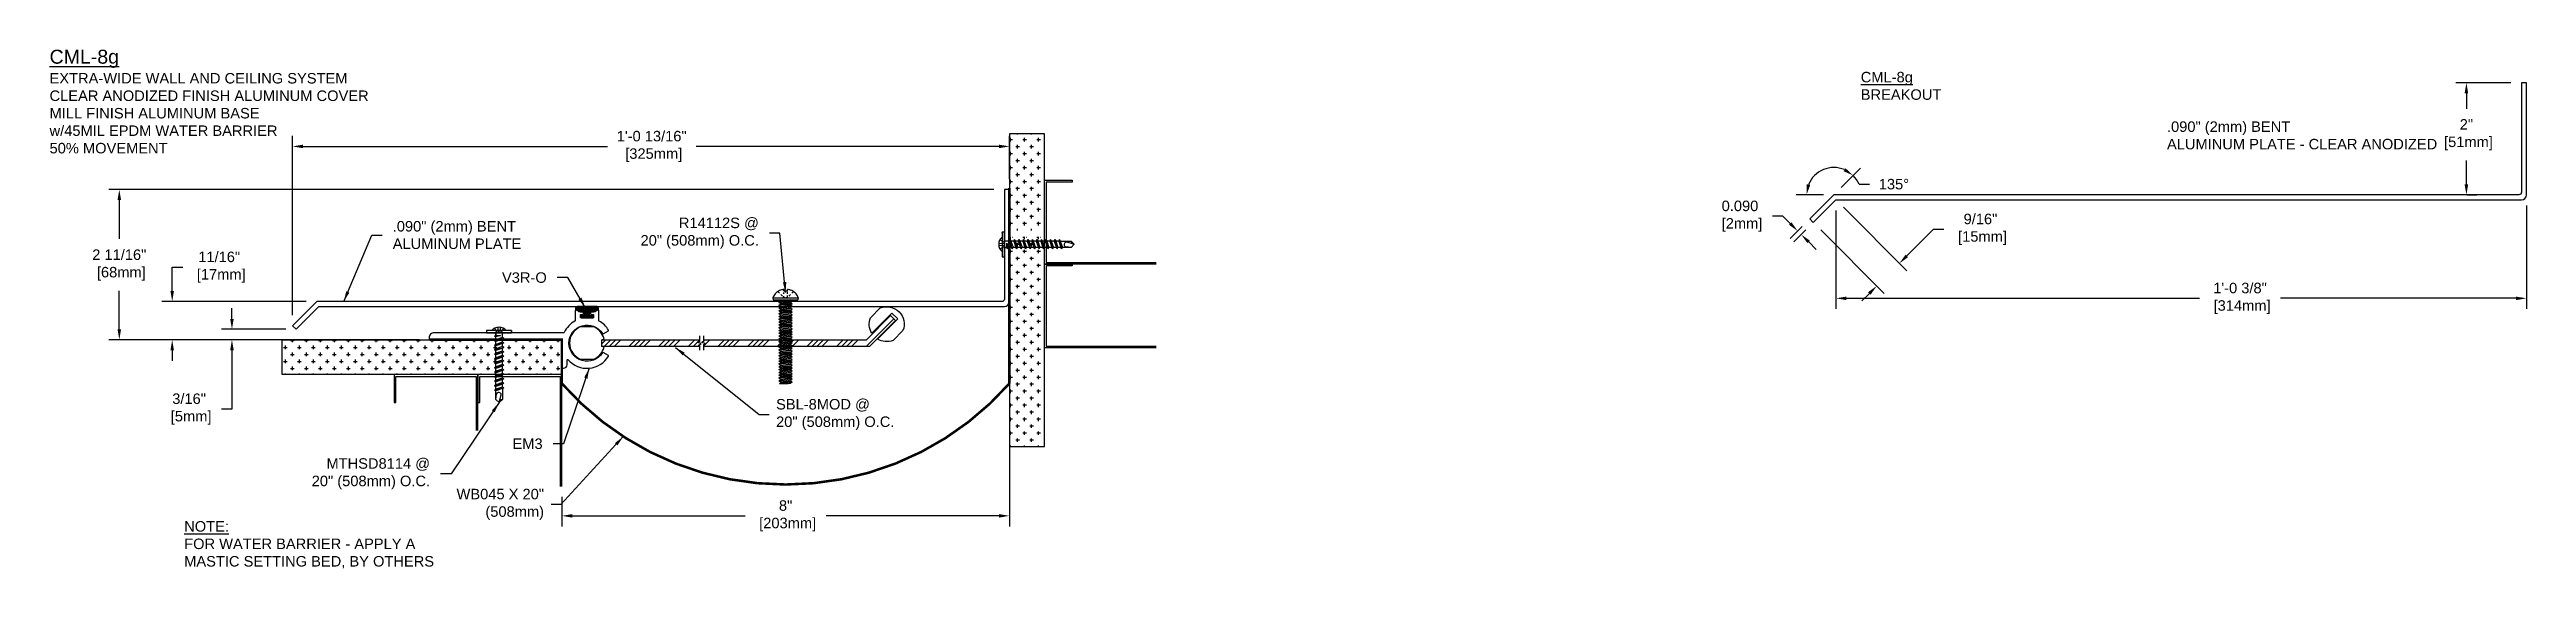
# Model space of a CAD drawing. Header units: inches. Extents: x 6.3 to 50.6, y 48.7 to 58.
import ezdxf

# ---------------------------------------------------------------- set-up
doc = ezdxf.new("R2010")
doc.units = ezdxf.units.IN
doc.header["$MEASUREMENT"] = 0
doc.linetypes.add('HIDDEN2', pattern=[0.1875, 0.125, -0.0625])
for name, color, linetype in [('Anchors', 4, 'Continuous'), ('Conditions', 1, 'Continuous'), ('Dimensions', 3, 'Continuous'), ('Fillers', 2, 'Continuous'), ('Metals', 7, 'Continuous'), ('TEXT', 2, 'Continuous')]:
    doc.layers.add(name, color=color, linetype=linetype)
doc.styles.add('ARIAL', font='arial.ttf')
doc.dimstyles.new('Arial', dxfattribs={"dimtxt": 0.1875, "dimasz": 0.1875, "dimexe": 0.1875, "dimexo": 0.1875, "dimgap": 0.1875, "dimtad": 0, "dimtih": 1, "dimtoh": 1, "dimdec": 4, "dimzin": 3, "dimdsep": 46, "dimlunit": 4, "dimtxsty": 'ARIAL', "dimcen": 0.1875, "dimadec": 0, "dimazin": 0, "dimtfac": 1, "dimtdec": 4, "dimtofl": 0, "dimtmove": 0, "dimatfit": 3, "dimfxl": 0, "dimfrac": 2, "dimtolj": 1, "dimtzin": 0, "dimarcsym": 0})

# ---------------------------------------------------------------- blocks, each defined once
blk = doc.blocks.new('V3RforCM')
h = blk.add_hatch(color=256)
h.paths.add_polyline_path([(0.141, -0.163), (0.205, -0.163, 0.8111), (0.189, -0.1), (-0.156, -0.1, 0.8111), (-0.172, -0.163), (-0.109, -0.163), (-0.109, -0.194), (-0.03, -0.194), (-0.03, -0.241), (-0.036, -0.267), (-0.091, -0.267), (-0.091, -0.302), (0.124, -0.302), (0.124, -0.267), (0.069, -0.267), (0.063, -0.241), (0.063, -0.194), (0.141, -0.194)])
edge = h.paths.add_edge_path(flags=16)
edge.add_spline(control_points=[(-0.139, -0.141), (-0.14, -0.141), (-0.185, -0.12), (-0.087, -0.129), (0.017, -0.14)], knot_values=[0.028497, 0.028497, 0.028497, 0.028497, 0.032831, 0.201023, 0.201023, 0.201023, 0.201023], degree=3, periodic=0)
edge.add_spline(control_points=[(0.017, -0.14), (0.12, -0.129), (0.218, -0.12), (0.173, -0.141), (0.172, -0.141)], knot_values=[0.028497, 0.028497, 0.028497, 0.028497, 0.196688, 0.201023, 0.201023, 0.201023, 0.201023], degree=3, periodic=0)
edge.add_line((0.172, -0.141), (-0.139, -0.141))
blk.add_lwpolyline([(0.141, -0.194), (0.141, -0.163), (0.205, -0.163, 0.8111), (0.189, -0.1), (-0.156, -0.1, 0.8111), (-0.172, -0.163), (-0.109, -0.163), (-0.109, -0.194), (-0.03, -0.194), (-0.03, -0.241), (-0.036, -0.267), (-0.091, -0.267), (-0.091, -0.302), (0.124, -0.302), (0.124, -0.267), (0.069, -0.267), (0.063, -0.241), (0.063, -0.194)], format="xyb", close=True)
blk.add_lwpolyline([(0.172, -0.141), (-0.139, -0.141)])
for points in [[(-0.139, -0.141), (-0.14, -0.141), (-0.185, -0.12), (-0.087, -0.129), (0.017, -0.14)], [(0.172, -0.141), (0.173, -0.141), (0.218, -0.12), (0.12, -0.129), (0.017, -0.14)]]:
    blk.add_open_spline(points, degree=3, knots=[0.028497, 0.028497, 0.028497, 0.028497, 0.0328313, 0.2010226, 0.2010226, 0.2010226, 0.2010226])
blk = doc.blocks.new('em3')
blk.add_lwpolyline([(-22.235, -3.441), (-22.235, -3.399, 0.414214), (-22.245, -3.389), (-22.28, -3.389, -0.414214), (-22.29, -3.379), (-22.29, -3.352, -0.414214), (-22.28, -3.342), (-22.207, -3.342, 0.414214), (-22.197, -3.332), (-22.197, -3.321, -0.414214), (-22.187, -3.311), (-22.151, -3.311, -0.414214), (-22.141, -3.321), (-22.141, -3.498, 0.273807), (-22.136, -3.507, -0.158832), (-21.945, -3.71, 0.29076), (-21.936, -3.716), (-19.621, -3.716, -0.414214), (-19.527, -3.81), (-19.527, -3.831, -0.414214), (-19.537, -3.841), (-21.892, -3.841, 0.414214), (-21.902, -3.851), (-21.902, -4.341, -0.414214), (-21.912, -4.351), (-21.933, -4.351, -0.414214), (-21.996, -4.289), (-21.996, -4.204, 0.692603), (-22.013, -4.198, -0.506912), (-22.737, -4.135, -0.420887), (-22.733, -4.121), (-22.642, -4.069, -0.405496), (-22.629, -4.072, 3.520953), (-22.629, -3.731, -0.405496), (-22.642, -3.734), (-22.733, -3.681, -0.420887), (-22.737, -3.668, -0.131423), (-22.569, -3.507, 0.273807), (-22.563, -3.498), (-22.563, -3.321, -0.414214), (-22.553, -3.311), (-22.517, -3.311, -0.414214), (-22.507, -3.321), (-22.507, -3.332, 0.414214), (-22.497, -3.342), (-22.425, -3.342, -0.414214), (-22.415, -3.352), (-22.415, -3.379, -0.414214), (-22.425, -3.389), (-22.46, -3.389, 0.414214), (-22.47, -3.399), (-22.47, -3.441, 0.414214), (-22.46, -3.451), (-22.245, -3.451, 0.414214)], format="xyb", close=True)
blk = doc.blocks.new('R14112S')
for p, q in [((-0.226, 0.031), (0.226, 0.031)), ((-0.226, 0.031), (-0.22, 0)), ((-0.22, 0), (0.22, 0)), ((-0.109, 0.116), (-0.133, 0.141)), ((-0.057, 0.062), (-0.086, 0.092)), ((-0.085, 0), (-0.085, -0.03)), ((-0.034, 0.038), (-0.042, 0.046)), ((-0.034, 0.161), (-0.034, 0.182)), ((-0.034, 0.161), (0.034, 0.161)), ((-0.034, 0.103), (-0.034, 0.131)), ((-0.034, 0.038), (-0.034, 0.065)), ((-0.034, 0.038), (-0.01, 0.038)), ((0.01, 0.038), (0.034, 0.038)), ((0.034, 0.161), (0.034, 0.182)), ((0.034, 0.106), (0.034, 0.142)), ((0.034, 0.038), (0.034, 0.073)), ((0.034, 0.038), (0.042, 0.046)), ((0.057, 0.062), (0.086, 0.092)), ((0.085, 0), (0.085, -0.005)), ((0.109, 0.116), (0.133, 0.141)), ((0.226, 0.031), (0.22, 0)), ((-0.119, -0.05), (0.119, -0.025)), ((-0.119, -0.05), (-0.085, -0.03)), ((-0.119, -0.05), (-0.085, -0.07)), ((-0.119, -0.1), (0.119, -0.075)), ((-0.119, -0.1), (-0.085, -0.08)), ((-0.119, -0.1), (-0.085, -0.12)), ((-0.119, -0.15), (0.119, -0.125)), ((-0.119, -0.15), (-0.085, -0.13)), ((-0.119, -0.15), (-0.085, -0.17)), ((-0.119, -0.2), (0.119, -0.175)), ((-0.119, -0.2), (-0.085, -0.18)), ((-0.119, -0.2), (-0.085, -0.22)), ((-0.119, -0.25), (0.119, -0.225)), ((-0.119, -0.25), (-0.085, -0.23)), ((-0.119, -0.25), (-0.085, -0.27)), ((-0.119, -0.3), (0.119, -0.275)), ((-0.119, -0.3), (-0.085, -0.28)), ((-0.119, -0.3), (-0.085, -0.32)), ((-0.119, -0.35), (0.119, -0.325)), ((-0.119, -0.35), (-0.085, -0.33)), ((-0.119, -0.35), (-0.085, -0.37)), ((-0.119, -0.4), (0.119, -0.375)), ((-0.119, -0.4), (-0.085, -0.38)), ((-0.119, -0.4), (-0.085, -0.42)), ((-0.119, -0.45), (0.119, -0.425)), ((-0.119, -0.45), (-0.085, -0.43)), ((-0.085, -0.03), (0.085, -0.005)), ((-0.085, -0.07), (0.085, -0.045)), ((-0.085, -0.08), (0.085, -0.055)), ((-0.085, -0.07), (-0.085, -0.08)), ((-0.085, -0.12), (0.085, -0.095)), ((-0.085, -0.13), (0.085, -0.105)), ((-0.085, -0.12), (-0.085, -0.13)), ((-0.085, -0.17), (0.085, -0.145)), ((-0.085, -0.18), (0.085, -0.155)), ((-0.085, -0.17), (-0.085, -0.18)), ((-0.085, -0.22), (0.085, -0.195)), ((-0.085, -0.23), (0.085, -0.205)), ((-0.085, -0.22), (-0.085, -0.23)), ((-0.085, -0.27), (0.085, -0.245)), ((-0.085, -0.28), (0.085, -0.255)), ((-0.085, -0.27), (-0.085, -0.28)), ((-0.085, -0.32), (0.085, -0.295)), ((-0.085, -0.33), (0.085, -0.305)), ((-0.085, -0.32), (-0.085, -0.33)), ((-0.085, -0.37), (0.085, -0.345)), ((-0.085, -0.38), (0.085, -0.355)), ((-0.085, -0.37), (-0.085, -0.38)), ((-0.085, -0.42), (0.085, -0.395)), ((-0.085, -0.43), (0.085, -0.405)), ((-0.085, -0.42), (-0.085, -0.43)), ((0.119, -0.025), (0.085, -0.005)), ((0.119, -0.025), (0.085, -0.045)), ((0.085, -0.045), (0.085, -0.055)), ((0.119, -0.075), (0.085, -0.055)), ((0.119, -0.075), (0.085, -0.095)), ((0.085, -0.095), (0.085, -0.105)), ((0.119, -0.125), (0.085, -0.105)), ((0.119, -0.125), (0.085, -0.145)), ((0.085, -0.145), (0.085, -0.155)), ((0.119, -0.175), (0.085, -0.155)), ((0.119, -0.175), (0.085, -0.195)), ((0.085, -0.195), (0.085, -0.205)), ((0.119, -0.225), (0.085, -0.205)), ((0.119, -0.225), (0.085, -0.245)), ((0.085, -0.245), (0.085, -0.255)), ((0.119, -0.275), (0.085, -0.255)), ((0.119, -0.275), (0.085, -0.295)), ((0.085, -0.295), (0.085, -0.305)), ((0.119, -0.325), (0.085, -0.305)), ((0.119, -0.325), (0.085, -0.345)), ((0.085, -0.345), (0.085, -0.355)), ((0.119, -0.375), (0.085, -0.355)), ((0.119, -0.375), (0.085, -0.395)), ((0.085, -0.395), (0.085, -0.405)), ((0.119, -0.425), (0.085, -0.405)), ((0.119, -0.425), (0.085, -0.445)), ((-0.119, -0.45), (-0.085, -0.47)), ((-0.119, -0.5), (0.119, -0.475)), ((-0.119, -0.5), (-0.085, -0.48)), ((-0.119, -0.5), (-0.085, -0.52)), ((-0.119, -0.55), (0.119, -0.525)), ((-0.119, -0.55), (-0.085, -0.53)), ((-0.119, -0.55), (-0.085, -0.57)), ((-0.119, -0.6), (0.119, -0.575)), ((-0.119, -0.6), (-0.085, -0.58)), ((-0.119, -0.6), (-0.085, -0.62)), ((-0.119, -0.65), (0.119, -0.625)), ((-0.119, -0.65), (-0.085, -0.63)), ((-0.119, -0.65), (-0.085, -0.67)), ((-0.119, -0.7), (0.119, -0.675)), ((-0.119, -0.7), (-0.085, -0.68)), ((-0.119, -0.7), (-0.085, -0.72)), ((-0.119, -0.75), (0.119, -0.725)), ((-0.119, -0.75), (-0.085, -0.73)), ((-0.119, -0.75), (-0.085, -0.77)), ((-0.119, -0.8), (0.119, -0.775)), ((-0.119, -0.8), (-0.085, -0.78)), ((-0.119, -0.8), (-0.085, -0.82)), ((-0.119, -0.85), (0.119, -0.825)), ((-0.119, -0.85), (-0.085, -0.83)), ((-0.119, -0.85), (-0.085, -0.87)), ((-0.119, -0.9), (0.119, -0.875)), ((-0.119, -0.9), (-0.085, -0.88)), ((-0.085, -0.47), (0.085, -0.445)), ((-0.085, -0.48), (0.085, -0.455)), ((-0.085, -0.47), (-0.085, -0.48)), ((-0.085, -0.52), (0.085, -0.495)), ((-0.085, -0.53), (0.085, -0.505)), ((-0.085, -0.52), (-0.085, -0.53)), ((-0.085, -0.57), (0.085, -0.545)), ((-0.085, -0.58), (0.085, -0.555)), ((-0.085, -0.57), (-0.085, -0.58)), ((-0.085, -0.62), (0.085, -0.595)), ((-0.085, -0.63), (0.085, -0.605)), ((-0.085, -0.62), (-0.085, -0.63)), ((-0.085, -0.67), (0.085, -0.645)), ((-0.085, -0.68), (0.085, -0.655)), ((-0.085, -0.67), (-0.085, -0.68)), ((-0.085, -0.72), (0.085, -0.695)), ((-0.085, -0.73), (0.085, -0.705)), ((-0.085, -0.72), (-0.085, -0.73)), ((-0.085, -0.77), (0.085, -0.745)), ((-0.085, -0.78), (0.085, -0.755)), ((-0.085, -0.77), (-0.085, -0.78)), ((-0.085, -0.82), (0.085, -0.795)), ((-0.085, -0.83), (0.085, -0.805)), ((-0.085, -0.82), (-0.085, -0.83)), ((-0.085, -0.87), (0.085, -0.845)), ((-0.085, -0.88), (0.085, -0.855)), ((-0.085, -0.87), (-0.085, -0.88)), ((0.085, -0.445), (0.085, -0.455)), ((0.119, -0.475), (0.085, -0.455)), ((0.119, -0.475), (0.085, -0.495)), ((0.085, -0.495), (0.085, -0.505)), ((0.119, -0.525), (0.085, -0.505)), ((0.119, -0.525), (0.085, -0.545)), ((0.085, -0.545), (0.085, -0.555)), ((0.119, -0.575), (0.085, -0.555)), ((0.119, -0.575), (0.085, -0.595)), ((0.085, -0.595), (0.085, -0.605)), ((0.119, -0.625), (0.085, -0.605)), ((0.119, -0.625), (0.085, -0.645)), ((0.085, -0.645), (0.085, -0.655)), ((0.119, -0.675), (0.085, -0.655)), ((0.119, -0.675), (0.085, -0.695)), ((0.085, -0.695), (0.085, -0.705)), ((0.119, -0.725), (0.085, -0.705)), ((0.119, -0.725), (0.085, -0.745)), ((0.085, -0.745), (0.085, -0.755)), ((0.119, -0.775), (0.085, -0.755)), ((0.119, -0.775), (0.085, -0.795)), ((0.085, -0.795), (0.085, -0.805)), ((0.119, -0.825), (0.085, -0.805)), ((0.119, -0.825), (0.085, -0.845)), ((0.085, -0.845), (0.085, -0.855)), ((0.119, -0.875), (0.085, -0.855)), ((0.119, -0.875), (0.085, -0.895)), ((-0.119, -0.9), (-0.085, -0.92)), ((-0.119, -0.95), (0.119, -0.925)), ((-0.119, -0.95), (-0.085, -0.93)), ((-0.119, -0.95), (-0.085, -0.97)), ((-0.119, -1), (0.119, -0.975)), ((-0.119, -1), (-0.085, -0.98)), ((-0.119, -1), (-0.085, -1.02)), ((-0.119, -1.05), (0.119, -1.025)), ((-0.119, -1.05), (-0.085, -1.03)), ((-0.119, -1.05), (-0.085, -1.07)), ((-0.119, -1.1), (0.119, -1.075)), ((-0.119, -1.1), (-0.085, -1.08)), ((-0.119, -1.1), (-0.085, -1.12)), ((-0.119, -1.15), (0.119, -1.125)), ((-0.119, -1.15), (-0.085, -1.13)), ((-0.119, -1.15), (-0.085, -1.17)), ((-0.119, -1.2), (0.119, -1.175)), ((-0.119, -1.2), (-0.085, -1.18)), ((-0.119, -1.2), (-0.085, -1.22)), ((-0.119, -1.25), (0.119, -1.225)), ((-0.119, -1.25), (-0.085, -1.23)), ((-0.119, -1.25), (-0.085, -1.27)), ((-0.119, -1.3), (0.119, -1.275)), ((-0.119, -1.3), (-0.085, -1.28)), ((-0.119, -1.3), (-0.085, -1.32)), ((-0.119, -1.35), (0.119, -1.325)), ((-0.085, -0.92), (0.085, -0.895)), ((-0.085, -0.93), (0.085, -0.905)), ((-0.085, -0.92), (-0.085, -0.93)), ((-0.085, -0.97), (0.085, -0.945)), ((-0.085, -0.98), (0.085, -0.955)), ((-0.085, -0.97), (-0.085, -0.98)), ((-0.085, -1.02), (0.085, -0.995)), ((-0.085, -1.03), (0.085, -1.005)), ((-0.085, -1.02), (-0.085, -1.03)), ((-0.085, -1.07), (0.085, -1.045)), ((-0.085, -1.08), (0.085, -1.055)), ((-0.085, -1.07), (-0.085, -1.08)), ((-0.085, -1.12), (0.085, -1.095)), ((-0.085, -1.13), (0.085, -1.105)), ((-0.085, -1.12), (-0.085, -1.13)), ((-0.085, -1.17), (0.085, -1.145)), ((-0.085, -1.18), (0.085, -1.155)), ((-0.085, -1.17), (-0.085, -1.18)), ((-0.085, -1.22), (0.085, -1.195)), ((-0.085, -1.23), (0.085, -1.205)), ((-0.085, -1.22), (-0.085, -1.23)), ((-0.085, -1.27), (0.085, -1.245)), ((-0.085, -1.28), (0.085, -1.255)), ((-0.085, -1.27), (-0.085, -1.28)), ((-0.085, -1.32), (0.085, -1.295)), ((-0.085, -1.33), (0.085, -1.305)), ((-0.085, -1.32), (-0.085, -1.33)), ((0.085, -0.895), (0.085, -0.905)), ((0.119, -0.925), (0.085, -0.905)), ((0.119, -0.925), (0.085, -0.945)), ((0.085, -0.945), (0.085, -0.955)), ((0.119, -0.975), (0.085, -0.955)), ((0.119, -0.975), (0.085, -0.995)), ((0.085, -0.995), (0.085, -1.005)), ((0.119, -1.025), (0.085, -1.005)), ((0.119, -1.025), (0.085, -1.045)), ((0.085, -1.045), (0.085, -1.055)), ((0.119, -1.075), (0.085, -1.055)), ((0.119, -1.075), (0.085, -1.095)), ((0.085, -1.095), (0.085, -1.105)), ((0.119, -1.125), (0.085, -1.105)), ((0.119, -1.125), (0.085, -1.145)), ((0.085, -1.145), (0.085, -1.155)), ((0.119, -1.175), (0.085, -1.155)), ((0.119, -1.175), (0.085, -1.195)), ((0.085, -1.195), (0.085, -1.205)), ((0.119, -1.225), (0.085, -1.205)), ((0.119, -1.225), (0.085, -1.245)), ((0.085, -1.245), (0.085, -1.255)), ((0.119, -1.275), (0.085, -1.255)), ((0.119, -1.275), (0.085, -1.295)), ((0.085, -1.295), (0.085, -1.305)), ((0.119, -1.325), (0.085, -1.305)), ((0.119, -1.325), (0.085, -1.345)), ((-0.119, -1.35), (-0.085, -1.33)), ((-0.119, -1.35), (-0.085, -1.37)), ((-0.119, -1.4), (0.119, -1.375)), ((-0.119, -1.4), (-0.085, -1.38)), ((-0.119, -1.4), (-0.085, -1.42)), ((-0.119, -1.45), (0.119, -1.425)), ((-0.119, -1.45), (-0.085, -1.43)), ((-0.119, -1.45), (-0.085, -1.47)), ((-0.11, -1.5), (0.119, -1.475)), ((-0.11, -1.5), (-0.085, -1.48)), ((-0.11, -1.5), (0.048, -1.5)), ((-0.085, -1.37), (0.085, -1.345)), ((-0.085, -1.38), (0.085, -1.355)), ((-0.085, -1.37), (-0.085, -1.38)), ((-0.085, -1.42), (0.085, -1.395)), ((-0.085, -1.43), (0.085, -1.405)), ((-0.085, -1.42), (-0.085, -1.43)), ((-0.085, -1.47), (0.085, -1.445)), ((-0.085, -1.48), (0.085, -1.455)), ((-0.085, -1.47), (-0.085, -1.48)), ((0.048, -1.5), (0.085, -1.495)), ((0.085, -1.345), (0.085, -1.355)), ((0.119, -1.375), (0.085, -1.355)), ((0.119, -1.375), (0.085, -1.395)), ((0.085, -1.395), (0.085, -1.405)), ((0.119, -1.425), (0.085, -1.405)), ((0.119, -1.425), (0.085, -1.445)), ((0.085, -1.445), (0.085, -1.455)), ((0.119, -1.475), (0.085, -1.455)), ((0.119, -1.475), (0.085, -1.495))]:
    blk.add_line(p, q)
for centre, radius, start, end in [((-0.08, 0), 0.149, 152.7282, 167.9922), ((-0.041, -0.02), 0.192, 128.7816, 152.7282), ((-0.016, -0.051), 0.232, 108.4084, 128.7816), ((0, -0.1), 0.284, 96.8718, 108.4084), ((0, -0.1), 0.284, 71.5916, 83.1282), ((0.016, -0.051), 0.232, 51.2184, 71.5916), ((0.041, -0.02), 0.192, 27.2718, 51.2184), ((0.08, 0), 0.149, 12.0078, 27.2718)]:
    blk.add_arc(centre, radius, start, end)
blk = doc.blocks.new('SBL-10MOD')
h = blk.add_hatch()
h.set_pattern_fill('ANSI34', color=256, scale=0.5, style=0)
h.paths.add_polyline_path([(7.141, 7.679), (7.141, 7.559), (8.89, 7.559), (8.89, 7.589), (8.919, 7.608), (8.861, 7.63), (8.89, 7.649), (8.89, 7.679)])
h.paths.add_polyline_path([(11.929, 7.559), (12.392, 8.022), (12.304, 8.111), (11.872, 7.679), (8.96, 7.679), (8.96, 7.649), (8.931, 7.63), (8.989, 7.608), (8.96, 7.589), (8.96, 7.559)])
for p, q in [((11.872, 7.679), (12.304, 8.111)), ((11.929, 7.559), (12.392, 8.022)), ((12.392, 8.022), (12.304, 8.111)), ((8.89, 7.649), (8.861, 7.63)), ((8.919, 7.608), (8.861, 7.63)), ((8.89, 7.749), (8.89, 7.649)), ((8.89, 7.589), (8.919, 7.608)), ((8.89, 7.589), (8.89, 7.489)), ((8.96, 7.649), (8.931, 7.63)), ((8.989, 7.608), (8.931, 7.63)), ((8.96, 7.749), (8.96, 7.649)), ((8.96, 7.679), (11.872, 7.679)), ((8.96, 7.589), (8.989, 7.608)), ((8.96, 7.589), (8.96, 7.489)), ((11.929, 7.559), (8.96, 7.559))]:
    blk.add_line(p, q)
for points in [[(12.327, 8.154), (11.968, 7.795, -0.233897), (11.944, 8.071), (12.121, 8.248, -0.654654), (12.526, 7.843), (12.349, 7.666, -0.233897), (12.073, 7.69), (12.432, 8.049)], [(7.182, 7.694, 0.233897), (7.004, 7.906), (6.754, 7.906, 0.654654), (6.754, 7.333), (7.004, 7.333, 0.233897), (7.182, 7.545), (7.141, 7.559), (7.141, 7.679)]]:
    blk.add_lwpolyline(points, format="xyb", close=True)
for points in [[(7.141, 7.679), (8.89, 7.679)], [(8.89, 7.559), (7.141, 7.559)]]:
    blk.add_lwpolyline(points)
blk = doc.blocks.new('*D10')
at = {"layer": 'Defpoints', "color": 0}
for p in [(23.449, 52.51), (15.449, 50.204), (23.449, 49.679)]:
    blk.add_point(p, dxfattribs=at)
at = {"layer": 'Dimensions', "color": 0, "lineweight": -2}
for p, q in [((23.449, 52.323), (23.449, 49.491)), ((15.449, 50.017), (15.449, 49.491)), ((15.636, 49.679), (18.724, 49.679)), ((23.261, 49.679), (20.174, 49.679))]:
    blk.add_line(p, q, dxfattribs=at)
at = {"layer": 'Dimensions', "color": 0}
for points in [[(15.636, 49.71), (15.636, 49.647), (15.449, 49.679)], [(23.261, 49.71), (23.261, 49.647), (23.449, 49.679)]]:
    blk.add_solid(points, dxfattribs=at)
at = {"layer": 'Dimensions', "color": 0, "insert": (19.449, 49.679), "char_height": 0.1875, "attachment_point": 5, "style": 'ARIAL'}
blk.add_mtext('\\A1;8"\\P [203mm]', dxfattribs=at)
blk = doc.blocks.new('*D11')
at = {"layer": 'Defpoints', "color": 0}
for p in [(23.449, 56.287), (23.449, 55.512), (10.636, 53.079)]:
    blk.add_point(p, dxfattribs=at)
at = {"layer": 'Dimensions', "color": 0, "lineweight": -2}
for p, q in [((10.636, 53.267), (10.636, 56.475)), ((10.823, 56.287), (16.263, 56.287)), ((23.261, 56.287), (17.847, 56.287)), ((23.449, 55.7), (23.449, 56.475))]:
    blk.add_line(p, q, dxfattribs=at)
at = {"layer": 'Dimensions', "color": 0}
for points in [[(10.823, 56.319), (10.823, 56.256), (10.636, 56.287)], [(23.261, 56.319), (23.261, 56.256), (23.449, 56.287)]]:
    blk.add_solid(points, dxfattribs=at)
at = {"layer": 'Dimensions', "color": 0, "insert": (17.055, 56.287), "char_height": 0.1875, "attachment_point": 5, "style": 'ARIAL'}
blk.add_mtext('\\A1;1\'-0 13/16"\\P [325mm]', dxfattribs=at)
blk = doc.blocks.new('*D12')
at = {"layer": 'Defpoints', "color": 0}
for p in [(9.551, 52.829), (10.7, 53.016), (13.084, 52.829)]:
    blk.add_point(p, dxfattribs=at)
at = {"layer": 'Dimensions', "color": 0, "lineweight": -2}
for p, q in [((9.551, 53.203), (9.551, 53.391)), ((10.512, 53.016), (9.364, 53.016)), ((12.896, 52.829), (9.364, 52.829)), ((9.551, 52.642), (9.551, 51.59)), ((9.551, 51.59), (9.364, 51.59))]:
    blk.add_line(p, q, dxfattribs=at)
at = {"layer": 'Dimensions', "color": 0}
for points in [[(9.52, 53.203), (9.583, 53.203), (9.551, 53.016)], [(9.52, 52.642), (9.583, 52.642), (9.551, 52.829)]]:
    blk.add_solid(points, dxfattribs=at)
at = {"layer": 'Dimensions', "color": 0, "insert": (8.785, 51.59), "char_height": 0.1875, "attachment_point": 5, "style": 'ARIAL'}
blk.add_mtext('\\A1;3/16"\\P [5mm]', dxfattribs=at)
blk = doc.blocks.new('*D13')
at = {"layer": 'Defpoints', "color": 0}
for p in [(8.483, 53.511), (11.068, 53.511), (13.084, 52.829)]:
    blk.add_point(p, dxfattribs=at)
at = {"layer": 'Dimensions', "color": 0, "lineweight": -2}
for p, q in [((8.483, 53.698), (8.483, 54.127)), ((8.483, 54.127), (8.671, 54.127)), ((10.88, 53.511), (8.296, 53.511)), ((12.896, 52.829), (8.296, 52.829)), ((8.483, 52.642), (8.483, 52.454))]:
    blk.add_line(p, q, dxfattribs=at)
at = {"layer": 'Dimensions', "color": 0}
for points in [[(8.452, 53.698), (8.514, 53.698), (8.483, 53.511)], [(8.452, 52.642), (8.514, 52.642), (8.483, 52.829)]]:
    blk.add_solid(points, dxfattribs=at)
at = {"layer": 'Dimensions', "color": 0, "insert": (9.323, 54.127), "char_height": 0.1875, "attachment_point": 5, "style": 'ARIAL'}
blk.add_mtext('\\A1;11/16"\\P [17mm]', dxfattribs=at)
blk = doc.blocks.new('*D14')
at = {"layer": 'Defpoints', "color": 0}
for p in [(23.359, 55.515), (7.537, 52.829), (10.449, 52.829)]:
    blk.add_point(p, dxfattribs=at)
at = {"layer": 'Dimensions', "color": 0, "lineweight": -2}
for p, q in [((23.171, 55.515), (7.35, 55.515)), ((7.537, 55.327), (7.537, 54.632)), ((7.537, 53.017), (7.537, 53.701)), ((10.261, 52.829), (7.35, 52.829))]:
    blk.add_line(p, q, dxfattribs=at)
at = {"layer": 'Dimensions', "color": 0}
for points in [[(7.506, 55.327), (7.569, 55.327), (7.537, 55.515)], [(7.506, 53.017), (7.569, 53.017), (7.537, 52.829)]]:
    blk.add_solid(points, dxfattribs=at)
at = {"layer": 'Dimensions', "color": 0, "insert": (7.537, 54.166), "char_height": 0.1875, "attachment_point": 5, "style": 'ARIAL'}
blk.add_mtext('\\A1;2 11/16"\\P [68mm]', dxfattribs=at)
blk = doc.blocks.new('MTHSD8114')
for p, q in [((0.224, 0.038), (-0.224, 0.038)), ((-0.224, 0.038), (-0.224, 0)), ((-0.224, 0), (0.224, 0)), ((-0.056, 0), (0.056, 0)), ((0.06, -0.087), (0.06, 0)), ((0.224, 0.038), (0.224, 0)), ((-0.081, -0.061), (-0.024, -0.047)), ((-0.081, -0.061), (-0.056, -0.047)), ((-0.081, -0.061), (-0.056, -0.074)), ((-0.081, -0.141), (0.085, -0.101)), ((-0.081, -0.141), (-0.056, -0.127)), ((-0.081, -0.141), (-0.056, -0.155)), ((-0.081, -0.221), (0.085, -0.181)), ((-0.081, -0.221), (-0.056, -0.208)), ((-0.081, -0.221), (-0.056, -0.235)), ((-0.081, -0.302), (0.085, -0.262)), ((-0.081, -0.302), (-0.056, -0.288)), ((-0.081, -0.302), (-0.056, -0.316)), ((-0.081, -0.382), (0.085, -0.342)), ((-0.081, -0.382), (-0.056, -0.368)), ((-0.081, -0.382), (-0.056, -0.396)), ((-0.081, -0.463), (0.085, -0.422)), ((-0.056, -0.047), (-0.056, 0)), ((-0.056, 0), (-0.056, -0.047)), ((0.024, -0.047), (-0.056, -0.074)), ((-0.056, -0.047), (0.024, -0.047)), ((-0.056, -0.127), (-0.056, -0.074)), ((0.06, -0.087), (-0.056, -0.127)), ((0.06, -0.115), (-0.056, -0.155)), ((-0.056, -0.208), (-0.056, -0.155)), ((0.06, -0.167), (-0.056, -0.208)), ((0.06, -0.195), (-0.056, -0.235)), ((-0.056, -0.288), (-0.056, -0.235)), ((0.06, -0.248), (-0.056, -0.288)), ((0.06, -0.276), (-0.056, -0.316)), ((-0.056, -0.368), (-0.056, -0.316)), ((0.06, -0.328), (-0.056, -0.368)), ((0.06, -0.356), (-0.056, -0.396)), ((-0.056, -0.449), (-0.056, -0.396)), ((0.06, -0.409), (-0.056, -0.449)), ((0.06, -0.436), (-0.056, -0.477)), ((0.085, -0.101), (0.06, -0.087)), ((0.085, -0.101), (0.06, -0.115)), ((0.06, -0.167), (0.06, -0.115)), ((0.085, -0.181), (0.06, -0.167)), ((0.085, -0.181), (0.06, -0.195)), ((0.06, -0.248), (0.06, -0.195)), ((0.085, -0.262), (0.06, -0.248)), ((0.085, -0.262), (0.06, -0.276)), ((0.06, -0.328), (0.06, -0.276)), ((0.085, -0.342), (0.06, -0.328)), ((0.085, -0.342), (0.06, -0.356)), ((0.06, -0.409), (0.06, -0.356)), ((0.085, -0.422), (0.06, -0.409)), ((0.085, -0.422), (0.06, -0.436)), ((0.06, -0.489), (0.06, -0.436)), ((-0.081, -0.463), (-0.056, -0.449)), ((-0.081, -0.463), (-0.056, -0.477)), ((-0.081, -0.543), (0.085, -0.503)), ((-0.081, -0.543), (-0.056, -0.529)), ((-0.081, -0.543), (-0.056, -0.557)), ((-0.081, -0.624), (0.085, -0.583)), ((-0.081, -0.624), (-0.056, -0.61)), ((-0.081, -0.624), (-0.056, -0.637)), ((-0.081, -0.704), (0.085, -0.664)), ((-0.081, -0.704), (-0.056, -0.69)), ((-0.081, -0.704), (-0.056, -0.718)), ((-0.081, -0.784), (0.085, -0.744)), ((-0.081, -0.784), (-0.056, -0.771)), ((-0.081, -0.784), (-0.056, -0.798)), ((-0.081, -0.865), (0.085, -0.825)), ((-0.081, -0.865), (-0.056, -0.851)), ((-0.081, -0.865), (-0.056, -0.879)), ((-0.056, -0.529), (-0.056, -0.477)), ((0.06, -0.489), (-0.056, -0.529)), ((0.06, -0.517), (-0.056, -0.557)), ((-0.056, -0.61), (-0.056, -0.557)), ((0.06, -0.569), (-0.056, -0.61)), ((0.06, -0.597), (-0.056, -0.637)), ((-0.056, -0.69), (-0.056, -0.637)), ((0.06, -0.65), (-0.056, -0.69)), ((0.06, -0.678), (-0.056, -0.718)), ((-0.056, -0.771), (-0.056, -0.718)), ((0.06, -0.73), (-0.056, -0.771)), ((0.06, -0.758), (-0.056, -0.798)), ((-0.056, -0.851), (-0.056, -0.798)), ((0.06, -0.811), (-0.056, -0.851)), ((0.06, -0.839), (-0.056, -0.879)), ((-0.056, -0.931), (-0.056, -0.879)), ((0.085, -0.503), (0.06, -0.489)), ((0.085, -0.503), (0.06, -0.517)), ((0.06, -0.569), (0.06, -0.517)), ((0.085, -0.583), (0.06, -0.569)), ((0.085, -0.583), (0.06, -0.597)), ((0.06, -0.65), (0.06, -0.597)), ((0.085, -0.664), (0.06, -0.65)), ((0.085, -0.664), (0.06, -0.678)), ((0.06, -0.73), (0.06, -0.678)), ((0.085, -0.744), (0.06, -0.73)), ((0.085, -0.744), (0.06, -0.758)), ((0.06, -0.811), (0.06, -0.758)), ((0.085, -0.825), (0.06, -0.811)), ((0.085, -0.825), (0.06, -0.839)), ((0.06, -0.891), (0.06, -0.839)), ((-0.081, -0.945), (0.085, -0.905)), ((-0.081, -0.945), (-0.056, -0.931)), ((-0.081, -0.945), (-0.056, -0.959)), ((-0.081, -1.026), (0.085, -0.985)), ((-0.081, -1.026), (-0.056, -1.012)), ((-0.081, -1.026), (-0.056, -1.04)), ((0.06, -0.891), (-0.056, -0.931)), ((0.06, -0.919), (-0.056, -0.959)), ((-0.056, -1.012), (-0.056, -0.959)), ((0.06, -0.972), (-0.056, -1.012)), ((0.06, -0.999), (-0.056, -1.04)), ((-0.056, -1.192), (-0.056, -1.04)), ((-0.056, -1.192), (-0.046, -1.097)), ((0.002, -1.25), (-0.056, -1.192)), ((0.002, -1.25), (0.039, -1.111)), ((0.002, -1.25), (0.06, -1.192)), ((0.085, -0.905), (0.06, -0.891)), ((0.085, -0.905), (0.06, -0.919)), ((0.06, -0.972), (0.06, -0.919)), ((0.085, -0.985), (0.06, -0.972)), ((0.085, -0.985), (0.06, -0.999)), ((0.06, -0.999), (0.06, -1.192))]:
    blk.add_line(p, q)
at = {"linetype": 'HIDDEN2'}
for p, q in [((-0.081, 0.079), (-0.038, 0.006)), ((0.038, 0.006), (-0.038, 0.006)), ((-0.019, 0.099), (-0.016, 0.006)), ((0.019, 0.099), (0.016, 0.006)), ((0.081, 0.079), (0.038, 0.006))]:
    blk.add_line(p, q, dxfattribs=at)
for centre, radius, start, end in [((0, -0.066), 0.166, 38.5375, 141.4625), ((-0.005, -1.11), 0.0433, 358.315, 162.8045), ((0.089, -1.279), 0.0922, 108.6241, 161.3759)]:
    blk.add_arc(centre, radius, start, end)
blk.add_point((0.204, 0.038))
blk = doc.blocks.new('*D16')
at = {"layer": 'Defpoints', "color": 0}
for p in [(37.82, 54.926), (38.225, 55.331), (38.955, 53.791)]:
    blk.add_point(p, dxfattribs=at)
at = {"layer": 'Dimensions', "color": 0, "lineweight": -2}
for p, q in [((38.358, 55.198), (39.493, 54.063)), ((37.953, 54.793), (39.088, 53.658)), ((39.493, 54.329), (39.97, 54.805)), ((39.97, 54.805), (40.157, 54.805)), ((38.823, 53.658), (38.69, 53.525))]:
    blk.add_line(p, q, dxfattribs=at)
at = {"layer": 'Dimensions', "color": 0}
for points in [[(39.471, 54.351), (39.515, 54.306), (39.36, 54.196)], [(38.8, 53.68), (38.845, 53.636), (38.955, 53.791)]]:
    blk.add_solid(points, dxfattribs=at)
at = {"layer": 'Dimensions', "color": 0, "insert": (40.809, 54.805), "char_height": 0.1875, "attachment_point": 5, "style": 'ARIAL'}
blk.add_mtext('\\A1;9/16"\\P [15mm]', dxfattribs=at)
blk = doc.blocks.new('*D17')
at = {"layer": 'Defpoints', "color": 0}
for p in [(50.57, 55.421), (38.225, 55.331), (50.57, 53.57)]:
    blk.add_point(p, dxfattribs=at)
at = {"layer": 'Dimensions', "color": 0, "lineweight": -2}
for p, q in [((38.225, 55.143), (38.225, 53.382)), ((50.57, 55.233), (50.57, 53.382)), ((38.413, 53.57), (44.724, 53.57)), ((50.382, 53.57), (46.174, 53.57))]:
    blk.add_line(p, q, dxfattribs=at)
at = {"layer": 'Dimensions', "color": 0}
for points in [[(38.413, 53.601), (38.413, 53.538), (38.225, 53.57)], [(50.382, 53.601), (50.382, 53.538), (50.57, 53.57)]]:
    blk.add_solid(points, dxfattribs=at)
at = {"layer": 'Dimensions', "color": 0, "insert": (45.449, 53.57), "char_height": 0.1875, "attachment_point": 5, "style": 'ARIAL'}
blk.add_mtext('\\A1;1\'-0 3/8"\\P [314mm]', dxfattribs=at)
blk = doc.blocks.new('*D18')
at = {"layer": 'Defpoints', "color": 0}
for p in [(50.48, 57.425), (49.325, 55.421), (49.496, 55.421)]:
    blk.add_point(p, dxfattribs=at)
at = {"layer": 'Dimensions', "color": 0, "lineweight": -2}
for p, q in [((50.292, 57.425), (49.308, 57.425)), ((49.496, 57.237), (49.496, 56.961)), ((49.496, 55.608), (49.496, 56.033)), ((49.512, 55.421), (49.683, 55.421))]:
    blk.add_line(p, q, dxfattribs=at)
at = {"layer": 'Dimensions', "color": 0}
for points in [[(49.464, 57.237), (49.527, 57.237), (49.496, 57.425)], [(49.464, 55.608), (49.527, 55.608), (49.496, 55.421)]]:
    blk.add_solid(points, dxfattribs=at)
at = {"layer": 'Dimensions', "color": 0, "insert": (49.496, 56.497), "char_height": 0.1875, "attachment_point": 5, "style": 'ARIAL'}
blk.add_mtext('\\A1;2"\\P [51mm]', dxfattribs=at)
blk = doc.blocks.new('*D19')
at = {"layer": 'Defpoints', "color": 0}
for p in [(37.843, 55.767), (38.188, 55.421), (38.188, 55.421), (42.807, 55.421), (37.757, 54.989)]:
    blk.add_point(p, dxfattribs=at)
at = {"layer": 'Dimensions', "color": 0, "lineweight": -2}
for p, q in [((38.321, 55.554), (38.666, 55.899)), ((38.001, 55.421), (37.512, 55.421)), ((38.639, 55.611), (38.826, 55.611))]:
    blk.add_line(p, q, dxfattribs=at)
for start, end in [(67.1135, 157.8865), (22.8865, 45)]:
    blk.add_arc((38.188, 55.421), 0.489, start, end, dxfattribs=at)
at = {"layer": 'Dimensions', "color": 0}
for points in [[(38.396, 55.897), (38.361, 55.845), (38.534, 55.767)], [(37.766, 55.599), (37.705, 55.611), (37.699, 55.421)]]:
    blk.add_solid(points, dxfattribs=at)
at = {"layer": 'Dimensions', "color": 0, "insert": (39.262, 55.611), "char_height": 0.1875, "attachment_point": 5, "style": 'ARIAL'}
blk.add_mtext('\\A1;135°', dxfattribs=at)
blk = doc.blocks.new('*D20')
at = {"layer": 'Defpoints', "color": 0}
for p in [(37.757, 54.989), (37.82, 54.926), (37.541, 54.774)]:
    blk.add_point(p, dxfattribs=at)
at = {"layer": 'Dimensions', "color": 0, "lineweight": -2}
for p, q in [((37.276, 55.039), (37.089, 55.039)), ((37.409, 54.907), (37.276, 55.039)), ((37.624, 54.857), (37.409, 54.642)), ((37.688, 54.793), (37.472, 54.578)), ((37.738, 54.578), (37.87, 54.445))]:
    blk.add_line(p, q, dxfattribs=at)
at = {"layer": 'Dimensions', "color": 0}
for points in [[(37.431, 54.929), (37.387, 54.885), (37.541, 54.774)], [(37.76, 54.6), (37.716, 54.556), (37.605, 54.711)]]:
    blk.add_solid(points, dxfattribs=at)
at = {"layer": 'Dimensions', "color": 0, "insert": (36.51, 55.039), "char_height": 0.1875, "attachment_point": 5, "style": 'ARIAL'}
blk.add_mtext('\\A1;0.090\\P [2mm]', dxfattribs=at)

msp = doc.modelspace()

# ---------------------------------------------------------------- hatches: boundary and pattern name
at = {"layer": 'Conditions'}
h = msp.add_hatch(dxfattribs=at)
h.set_pattern_fill('CROSS', color=256, scale=0.5, angle=90, style=0)
h.set_pattern_definition([(90, (13.72162, 49.37522), (-0.125, 0.125), [0.0625, -0.1875]), (180, (13.75287, 49.40647), (-0.125, -0.125), [0.0625, -0.1875])])
h.paths.add_polyline_path([(24.0739, 55.68171), (24.0739, 56.51045), (23.4489, 56.51045), (23.4489, 54.80024), (23.45737, 54.78495), (23.51499, 54.78495), (23.52785, 54.80817), (23.5407, 54.78495), (23.59833, 54.78495), (23.61118, 54.80817), (23.62403, 54.78495), (23.68166, 54.78495), (23.69451, 54.80817), (23.70737, 54.78495), (23.76499, 54.78495), (23.77785, 54.80817), (23.7907, 54.78495), (23.84833, 54.78495), (23.86118, 54.80817), (23.87403, 54.78495), (23.93166, 54.78495), (23.94451, 54.80817), (23.95737, 54.78495), (24.01499, 54.78495), (24.02785, 54.80817), (24.0407, 54.78495), (24.0739, 54.78495)])
h.paths.add_polyline_path([(24.0739, 54.6441), (24.06951, 54.63617), (24.05635, 54.65995), (23.99935, 54.65995), (23.98618, 54.63617), (23.97302, 54.65995), (23.91601, 54.65995), (23.90285, 54.63617), (23.88968, 54.65995), (23.83268, 54.65995), (23.81951, 54.63617), (23.80635, 54.65995), (23.74935, 54.65995), (23.73618, 54.63617), (23.72302, 54.65995), (23.66601, 54.65995), (23.65285, 54.63617), (23.63968, 54.65995), (23.58268, 54.65995), (23.56951, 54.63617), (23.55635, 54.65995), (23.49935, 54.65995), (23.48618, 54.63617), (23.47302, 54.65995), (23.4489, 54.65995), (23.4489, 53.38736), (23.4489, 50.91876), (24.0739, 50.91876)])
h = msp.add_hatch(dxfattribs=at)
h.set_pattern_fill('CROSS', color=256, scale=0.5, style=0)
h.set_pattern_definition([(0, (10.4755, 48.44219), (0.125, 0.125), [0.0625, -0.1875]), (90, (10.50676, 48.41094), (-0.125, 0.125), [0.0625, -0.1875])])
h.paths.add_polyline_path([(15.4489, 52.20432), (15.4489, 52.82932), (14.42341, 52.82932), (14.4174, 52.82721), (14.4174, 52.77021), (14.44119, 52.75705), (14.4174, 52.74388), (14.4174, 52.68688), (14.44119, 52.67371), (14.4174, 52.66055), (14.4174, 52.60354), (14.44119, 52.59038), (14.4174, 52.57721), (14.4174, 52.52021), (14.44119, 52.50705), (14.4174, 52.49388), (14.4174, 52.43688), (14.44119, 52.42371), (14.4174, 52.41055), (14.4174, 52.35354), (14.44119, 52.34038), (14.4174, 52.32721), (14.4174, 52.27021), (14.44119, 52.25705), (14.4174, 52.24388), (14.4174, 52.20432)])
h.paths.add_polyline_path([(10.4489, 52.82932), (10.4489, 52.20432), (14.28916, 52.20432), (14.26919, 52.21538), (14.2924, 52.22823), (14.2924, 52.28586), (14.26919, 52.29871), (14.2924, 52.31157), (14.2924, 52.36919), (14.26919, 52.38205), (14.2924, 52.3949), (14.2924, 52.45253), (14.26919, 52.46538), (14.2924, 52.47823), (14.2924, 52.53586), (14.26919, 52.54871), (14.2924, 52.56157), (14.2924, 52.61919), (14.26919, 52.63205), (14.2924, 52.6449), (14.2924, 52.70253), (14.26919, 52.71538), (14.2924, 52.72823), (14.2924, 52.78586), (14.26919, 52.79871), (14.2924, 52.81157), (14.2924, 52.82932), (13.0739, 52.82932)])

# ---------------------------------------------------------------- linework, layer by layer
for points in [[(24.0739, 50.91876), (24.0739, 56.51045), (23.4489, 56.51045), (23.4489, 50.91876), (24.0739, 50.91876)], [(26.0739, 54.18171), (24.0739, 54.18171), (24.0739, 55.68171), (24.5739, 55.68171), (24.5739, 55.65046), (24.10515, 55.65046), (24.10515, 54.21296), (26.0739, 54.21296)], [(26.0739, 52.68171), (24.0739, 52.68171), (24.0739, 54.18171), (24.5739, 54.18171), (24.5739, 54.15046), (24.10515, 54.15046), (24.10515, 52.71296), (26.0739, 52.71296)], [(15.4489, 52.20432), (10.4489, 52.20432), (10.4489, 52.82932), (15.4489, 52.82932), (15.4489, 52.20432)], [(13.9489, 51.20465), (13.9489, 52.20432), (12.4489, 52.20432), (12.4489, 51.70432), (12.48015, 51.70432), (12.48015, 52.17307), (13.91765, 52.17307), (13.91765, 51.2047)], [(15.4489, 50.20432), (15.4489, 52.20432), (13.9489, 52.20432), (13.9489, 51.70432), (13.98015, 51.70432), (13.98015, 52.17307), (15.41765, 52.17307), (15.41765, 50.20432)]]:
    msp.add_lwpolyline(points, dxfattribs=at)
at = {"layer": 'Metals'}
for points in [[(37.82017, 54.92563), (38.2255, 55.33096), (50.47953, 55.33096, 0.41421356), (50.56953, 55.42096), (50.56953, 57.42471), (50.47953, 57.42471), (50.47953, 55.46596, -0.41421356), (50.43453, 55.42096), (38.18822, 55.42096), (37.75653, 54.98927)], [(10.69954, 53.01553), (11.10487, 53.42086), (23.3589, 53.42086, 0.41421356), (23.4489, 53.51086), (23.4489, 55.51461), (23.3589, 55.51461), (23.3589, 53.55586, -0.41421356), (23.3139, 53.51086), (11.0676, 53.51086), (10.6359, 53.07917)]]:
    msp.add_lwpolyline(points, format="xyb", close=True, dxfattribs=at)
at = {"layer": 'TEXT', "const_width": 0.045}
msp.add_lwpolyline([(13.0839, 52.82932), (15.4489, 52.82932), (15.4489, 52.04586, 0.45163466), (23.4489, 52.04586), (23.4489, 55.54586)], format="xyb", dxfattribs=at)

# ---------------------------------------------------------------- block references
at = {"layer": 'Anchors', "rotation": 90}
msp.add_blockref('MTHSD8114', (23.3589, 54.53523), dxfattribs=at)
at = {"layer": 'Anchors'}
for name, p in [('R14112S', (19.4489, 53.54586)), ('SBL-10MOD', (9.02035, 45.15114)), ('MTHSD8114', (14.32509, 52.95432))]:
    msp.add_blockref(name, p, dxfattribs=at)
at = {"layer": 'Fillers'}
msp.add_blockref('V3RforCM', (15.88236, 53.52114), dxfattribs=at)
at = {"layer": 'Metals', "xscale": -1}
msp.add_blockref('em3', (-6.45325, 56.6702), dxfattribs=at)

# ---------------------------------------------------------------- texts
at = {"layer": 'TEXT', "attachment_point": 1, "style": 'ARIAL'}
for s, insert, char_height, width in [('{\\LCML-8g\\P\\H0.75x;\\lEXTRA-WIDE WALL AND CEILING SYSTEM\\PCLEAR ANODIZED FINISH ALUMINUM COVER\\PMILL FINISH ALUMINUM BASE\\Pw/45MIL EPDM WATER BARRIER\\P50% MOVEMENT}', (6.29055, 58.01697), 0.25, 9.6875), ('{\\H0.75x;\\LCML-8g\\P\\lBREAKOUT}', (38.66865, 57.62086), 0.25, 9.6875), ('{\\H0.75x;.090" (2mm) BENT\\PALUMINUM PLATE - CLEAR ANODIZED }', (44.14324, 56.73472), 0.25, 9.6875), ('{\\LNOTE:}\\PFOR WATER BARRIER - APPLY A MASTIC SETTING BED, BY OTHERS', (8.69711, 49.58465), 0.1875, 4.8240867)]:
    msp.add_mtext(s, dxfattribs=dict(at, insert=insert, char_height=char_height, width=width))
at = {"layer": 'TEXT', "char_height": 0.1875, "style": 'ARIAL'}
for s, insert, attachment_point in [('.090" (2mm) BENT\\PALUMINUM PLATE', (12.42548, 54.70128), 4), ('R14112S @\\P20" (508mm) O.C.', (18.97132, 54.73487), 6), ('V3R-O', (15.17879, 53.93971), 6), ('SBL-8MOD @\\P20" (508mm) O.C.', (19.27826, 51.4908), 4), ('EM3', (15.10506, 50.96768), 6), ('MTHSD8114 @\\P20" (508mm) O.C.', (13.09302, 50.43116), 6), ('WB045 X 20"\\P(508mm)', (15.12977, 49.884), 6)]:
    msp.add_mtext(s, dxfattribs=dict(at, insert=insert, attachment_point=attachment_point))

# ---------------------------------------------------------------- dimensions: what is measured, and where the dimension line sits
at = {"layer": 'Dimensions'}
for base, p1, p2, angle, override, picture, middle, dimtype in [((49.4956976694, 55.4209627111), (50.4795296595, 57.4247127111), (49.3249033968, 55.4209627111), 90, {"dimpost": '\\X'}, '*D18', (49.4956976694, 56.4969359445), 160), ((7.53741, 52.82932), (23.3589, 55.51461), (10.4489, 52.82932), 90, {"dimpost": '\\X'}, '*D14', (7.53741, 54.16648), 160), ((37.54141, 54.77415), (37.82017, 54.92563), (37.75653, 54.98927), 135, {"dimdec": 3, "dimlunit": 2, "dimpost": '\\X'}, '*D20', (36.50955, 55.03931), 161), ((38.95514, 53.79066), (38.2255, 55.33096), (37.82017, 54.92563), 225, {"dimpost": '\\X'}, '*D16', (40.80948, 54.80547), 161), ((8.48323, 53.51086), (13.0839, 52.82932), (11.0676, 53.51086), 90, {"dimpost": '\\X'}, '*D13', (9.32276, 54.12671), 160), ((9.5514, 52.82932), (10.69954, 53.01553), (13.0839, 52.82932), 90, {"dimpost": '\\X'}, '*D12', (8.78471, 51.58952), 160)]:
    dim = msp.add_linear_dim(base=base, p1=p1, p2=p2, angle=angle, dimstyle='Arial', override=override, dxfattribs=at)
    dim.commit()
    dim.dimension.update_dxf_attribs({"geometry": picture, "text_midpoint": middle, "dimtype": dimtype})
for base, p1, p2, picture, middle in [((23.4489, 56.28746), (10.6359, 53.07917), (23.4489, 55.51236), '*D11', (17.05478, 56.28746)), ((50.56953, 53.56972), (38.2255, 55.33096), (50.56953, 55.42096), '*D17', (45.44877, 53.56972)), ((23.4489, 49.67857), (15.4489, 50.20432), (23.4489, 52.51045), '*D10', (19.4489, 49.67857))]:
    dim = msp.add_linear_dim(base=base, p1=p1, p2=p2, dimstyle='Arial', override={"dimpost": '\\X'}, dxfattribs=at)
    dim.commit()
    dim.dimension.update_dxf_attribs({"geometry": picture, "text_midpoint": middle, "dimtype": 160})
dim = msp.add_angular_dim_2l(base=(37.84256, 55.76662), line1=((42.80681, 55.42096), (38.18822, 55.42096)), line2=((38.18822, 55.42096), (37.75653, 54.98927)), dimstyle='Arial', override={"dimpost": '\\X'}, dxfattribs=at)
dim.commit()
dim.dimension.update_dxf_attribs({"geometry": '*D19', "text_midpoint": (39.26151, 55.61108)})

# ---------------------------------------------------------------- leaders
at = {"layer": 'TEXT'}
msp.add_leader([(11.54932, 53.51086), (12.05048, 54.70128), (12.23798, 54.70128)], dimstyle='Arial', override={"dimgap": 0.1875, "dimtad": 0}, dxfattribs=at)
at = {"layer": 'TEXT', "annotation_type": 0, "has_hookline": 1, "hookline_direction": 1}
for points, text_width in [([(19.4489, 53.67223), (19.34632, 54.73487), (19.15882, 54.73487)], 2.08578), ([(15.86765, 53.40523), (15.55379, 53.93971), (15.36629, 53.93971)], 0.7876), ([(15.93762, 52.32049), (15.48006, 50.96768), (15.29256, 50.96768)], 0.50597), ([(14.32711, 51.70432), (13.46802, 50.43116), (13.28052, 50.43116)], 2.08578)]:
    msp.add_leader(points, dimstyle='Arial', override={"dimgap": 0.1875, "dimtad": 0}, dxfattribs=dict(at, text_width=text_width))
at = {"layer": 'TEXT'}
for points in [[(17.48055, 52.69031), (18.97601, 51.4908), (19.15326, 51.4908)], [(16.54715, 51.09813), (15.43202, 49.884), (15.25477, 49.884)]]:
    msp.add_leader(points, dimstyle='Arial', dxfattribs=at)

doc.saveas('drawing.dxf')
